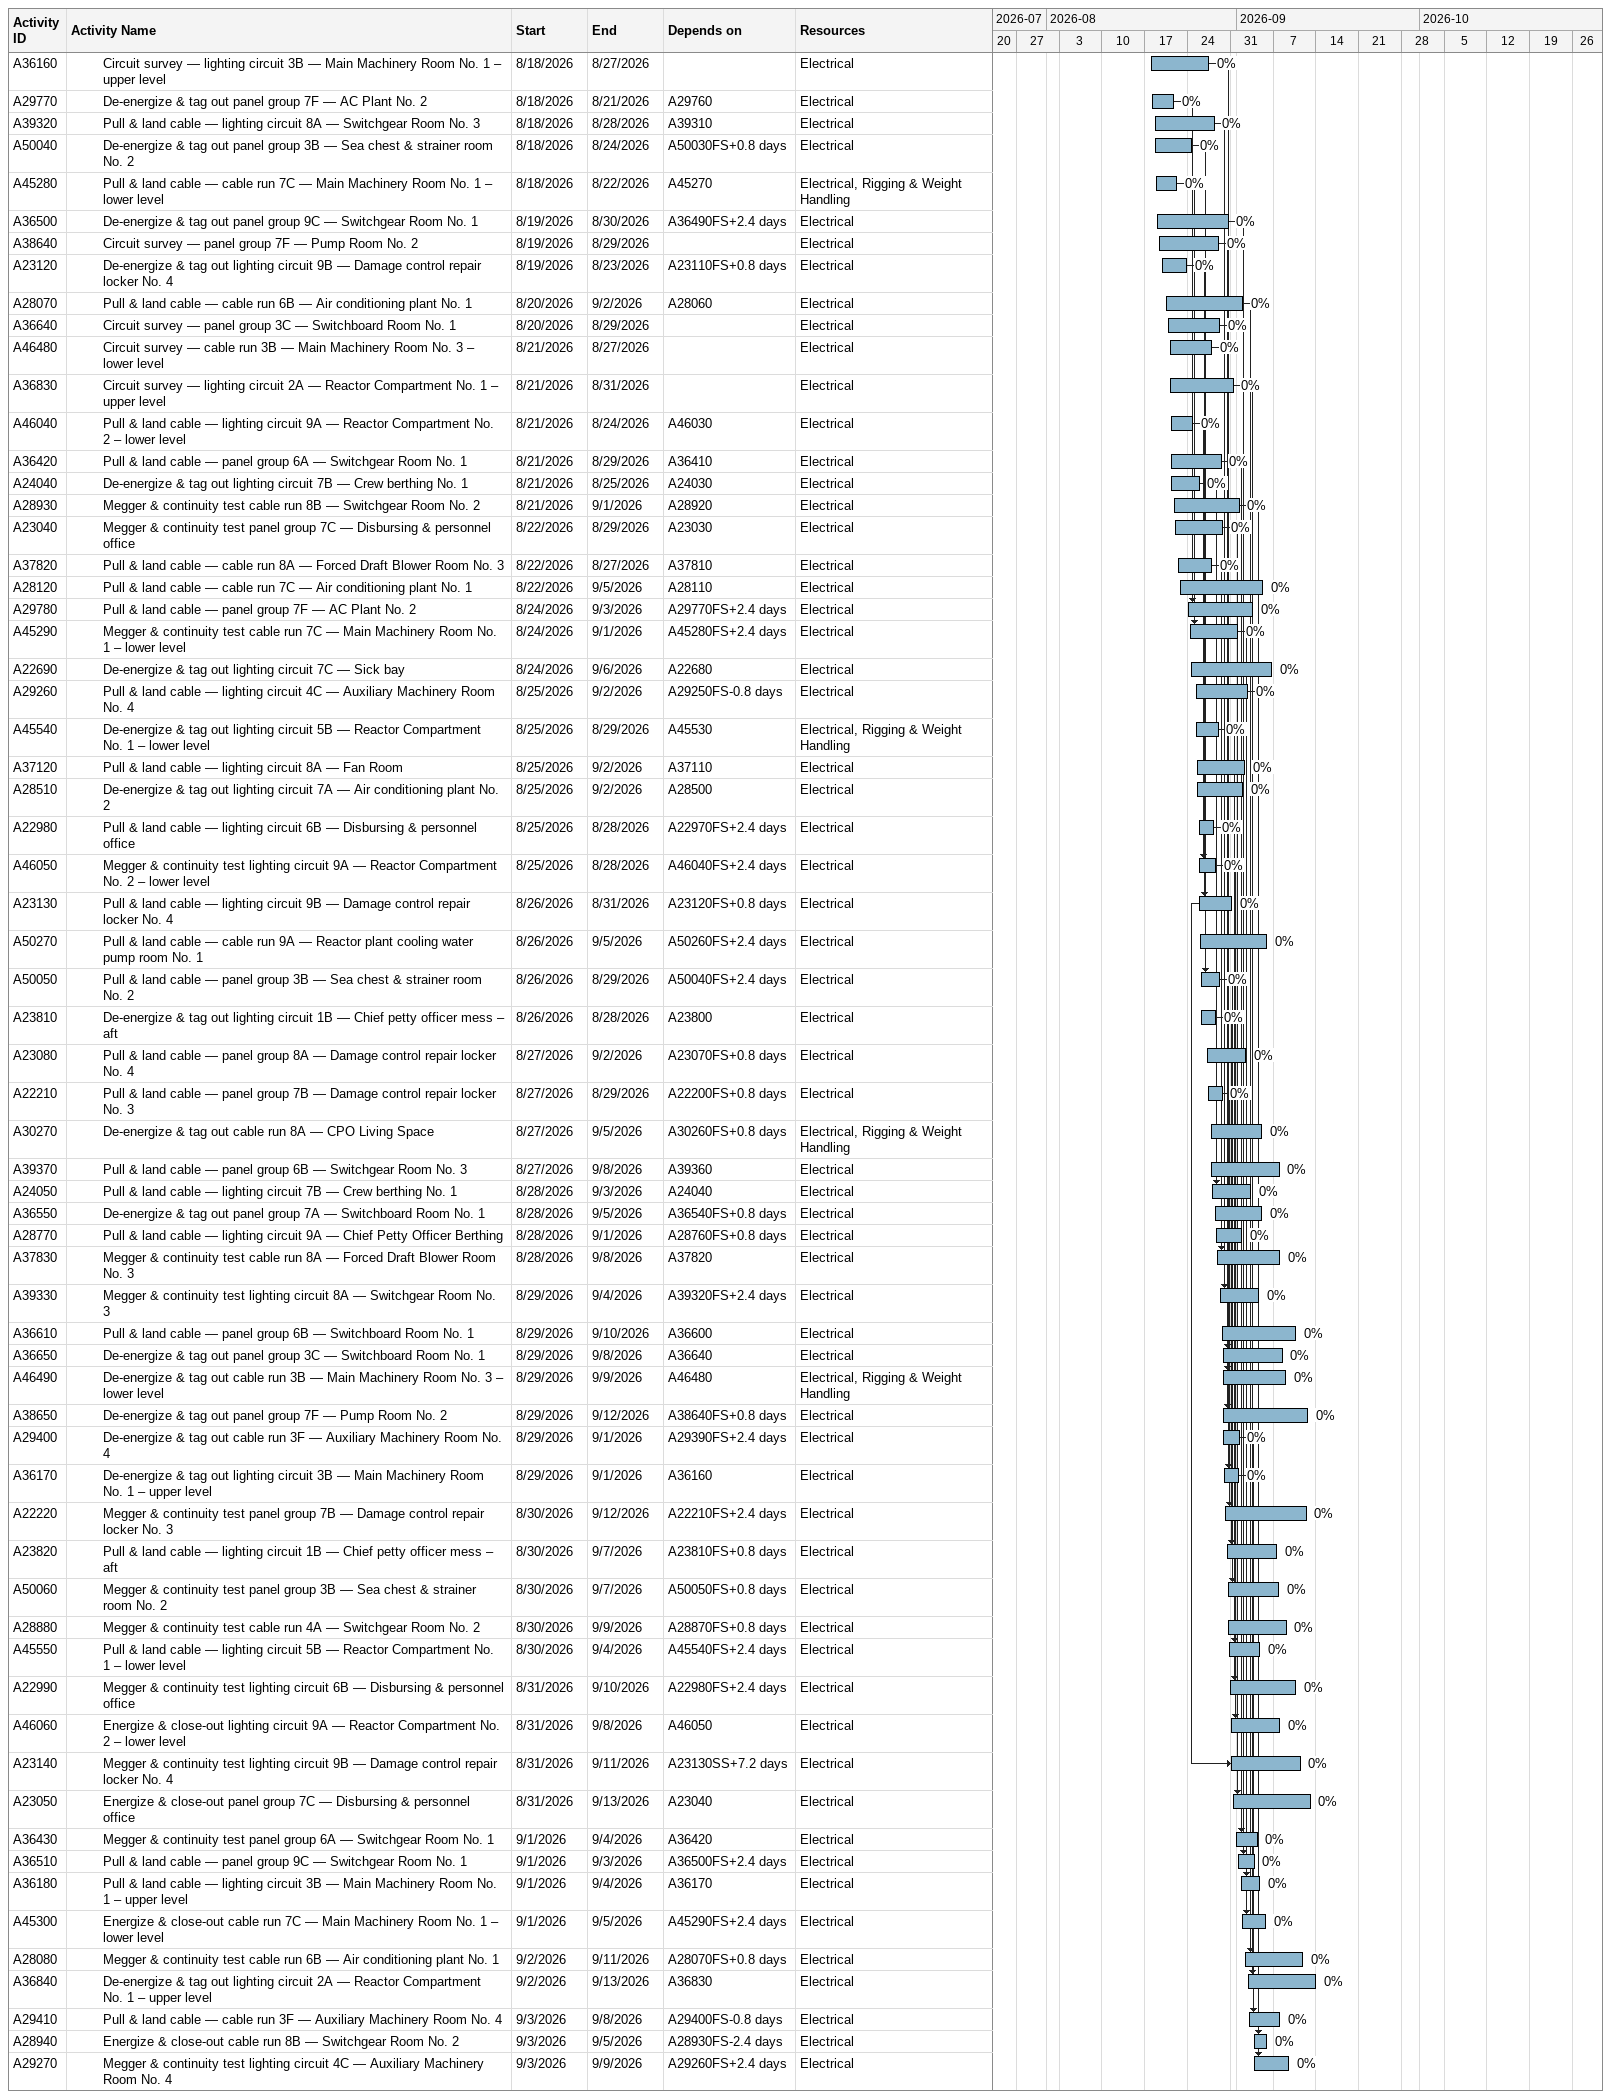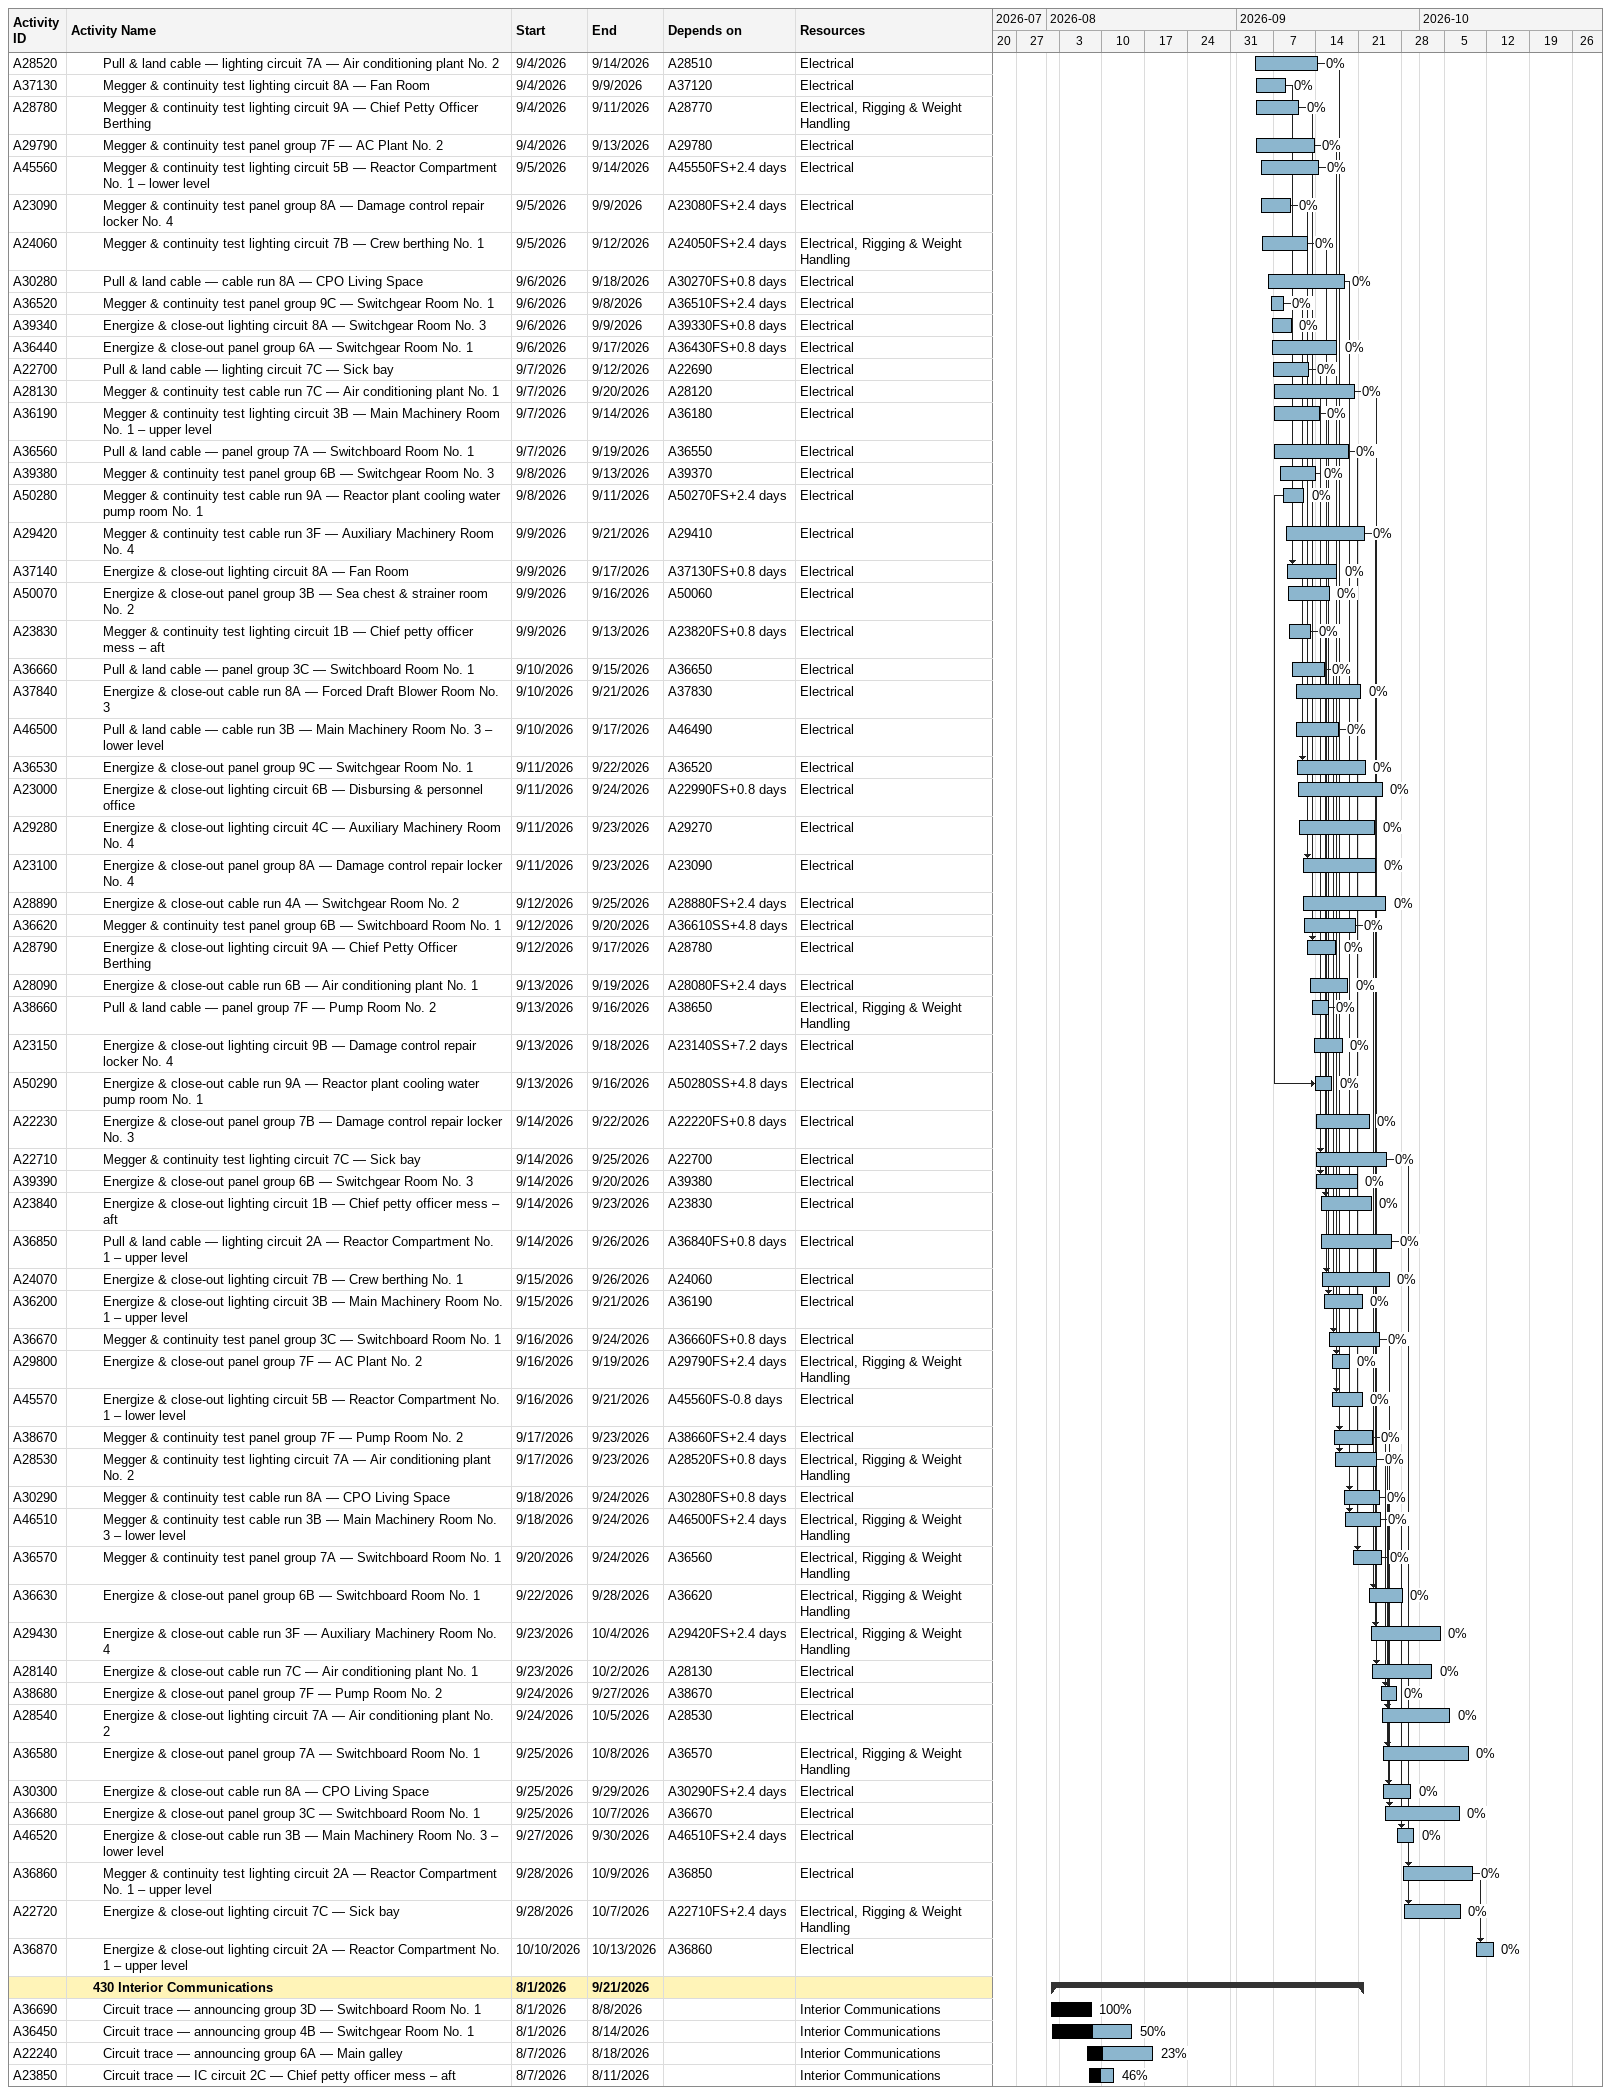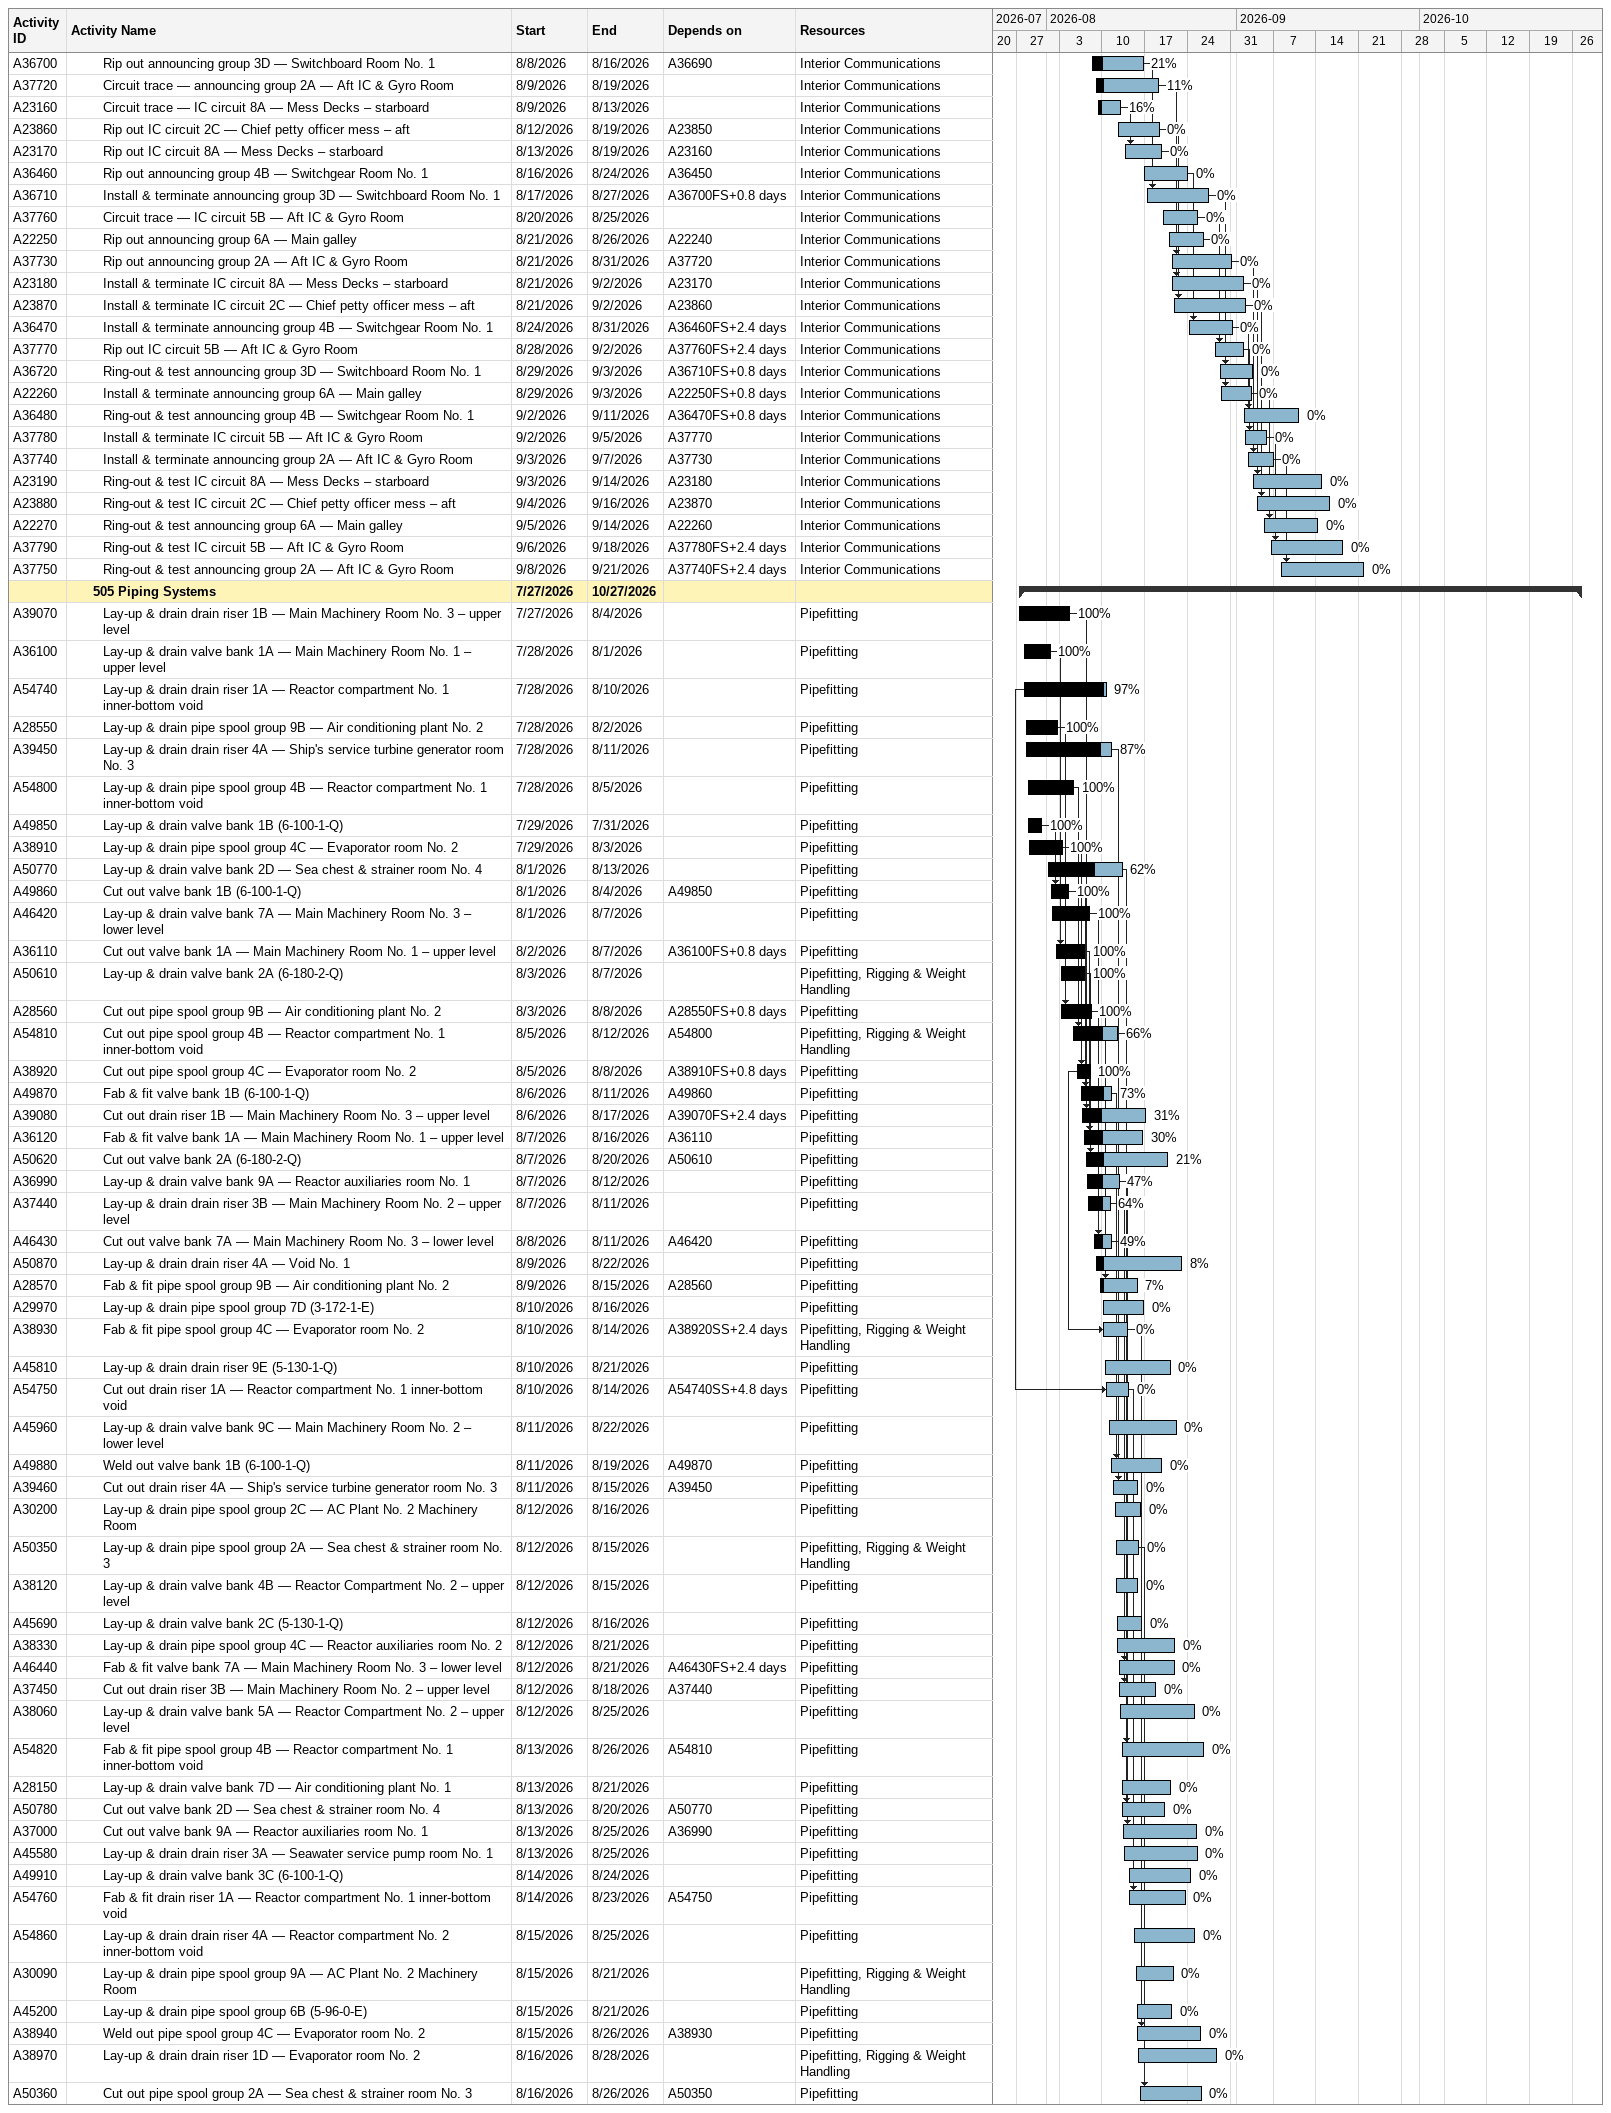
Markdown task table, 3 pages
| ID | Level | Task | Start | Finish | Predecessors | Resources | % complete |
|---|---|---|---|---|---|---|---|
| A36160 | 4 | Circuit survey — lighting circuit 3B — Main Machinery Room No. 1 – upper level | 2026-08-18 | 2026-08-27 |  | Electrical | 0 |
| A29770 | 4 | De-energize & tag out panel group 7F — AC Plant No. 2 | 2026-08-18 | 2026-08-21 | A29760 | Electrical | 0 |
| A39320 | 4 | Pull & land cable — lighting circuit 8A — Switchgear Room No. 3 | 2026-08-18 | 2026-08-28 | A39310 | Electrical | 0 |
| A50040 | 4 | De-energize & tag out panel group 3B — Sea chest & strainer room No. 2 | 2026-08-18 | 2026-08-24 | A50030FS+0.8d | Electrical | 0 |
| A45280 | 4 | Pull & land cable — cable run 7C — Main Machinery Room No. 1 – lower level | 2026-08-18 | 2026-08-22 | A45270 | Electrical, Rigging & Weight Handling | 0 |
| A36500 | 4 | De-energize & tag out panel group 9C — Switchgear Room No. 1 | 2026-08-19 | 2026-08-30 | A36490FS+2.4d | Electrical | 0 |
| A38640 | 4 | Circuit survey — panel group 7F — Pump Room No. 2 | 2026-08-19 | 2026-08-29 |  | Electrical | 0 |
| A23120 | 4 | De-energize & tag out lighting circuit 9B — Damage control repair locker No. 4 | 2026-08-19 | 2026-08-23 | A23110FS+0.8d | Electrical | 0 |
| A28070 | 4 | Pull & land cable — cable run 6B — Air conditioning plant No. 1 | 2026-08-20 | 2026-09-02 | A28060 | Electrical | 0 |
| A36640 | 4 | Circuit survey — panel group 3C — Switchboard Room No. 1 | 2026-08-20 | 2026-08-29 |  | Electrical | 0 |
| A46480 | 4 | Circuit survey — cable run 3B — Main Machinery Room No. 3 – lower level | 2026-08-21 | 2026-08-27 |  | Electrical | 0 |
| A36830 | 4 | Circuit survey — lighting circuit 2A — Reactor Compartment No. 1 – upper level | 2026-08-21 | 2026-08-31 |  | Electrical | 0 |
| A46040 | 4 | Pull & land cable — lighting circuit 9A — Reactor Compartment No. 2 – lower level | 2026-08-21 | 2026-08-24 | A46030 | Electrical | 0 |
| A36420 | 4 | Pull & land cable — panel group 6A — Switchgear Room No. 1 | 2026-08-21 | 2026-08-29 | A36410 | Electrical | 0 |
| A24040 | 4 | De-energize & tag out lighting circuit 7B — Crew berthing No. 1 | 2026-08-21 | 2026-08-25 | A24030 | Electrical | 0 |
| A28930 | 4 | Megger & continuity test cable run 8B — Switchgear Room No. 2 | 2026-08-21 | 2026-09-01 | A28920 | Electrical | 0 |
| A23040 | 4 | Megger & continuity test panel group 7C — Disbursing & personnel office | 2026-08-22 | 2026-08-29 | A23030 | Electrical | 0 |
| A37820 | 4 | Pull & land cable — cable run 8A — Forced Draft Blower Room No. 3 | 2026-08-22 | 2026-08-27 | A37810 | Electrical | 0 |
| A28120 | 4 | Pull & land cable — cable run 7C — Air conditioning plant No. 1 | 2026-08-22 | 2026-09-05 | A28110 | Electrical | 0 |
| A29780 | 4 | Pull & land cable — panel group 7F — AC Plant No. 2 | 2026-08-24 | 2026-09-03 | A29770FS+2.4d | Electrical | 0 |
| A45290 | 4 | Megger & continuity test cable run 7C — Main Machinery Room No. 1 – lower level | 2026-08-24 | 2026-09-01 | A45280FS+2.4d | Electrical | 0 |
| A22690 | 4 | De-energize & tag out lighting circuit 7C — Sick bay | 2026-08-24 | 2026-09-06 | A22680 | Electrical | 0 |
| A29260 | 4 | Pull & land cable — lighting circuit 4C — Auxiliary Machinery Room No. 4 | 2026-08-25 | 2026-09-02 | A29250FS-0.8d | Electrical | 0 |
| A45540 | 4 | De-energize & tag out lighting circuit 5B — Reactor Compartment No. 1 – lower level | 2026-08-25 | 2026-08-29 | A45530 | Electrical, Rigging & Weight Handling | 0 |
| A37120 | 4 | Pull & land cable — lighting circuit 8A — Fan Room | 2026-08-25 | 2026-09-02 | A37110 | Electrical | 0 |
| A28510 | 4 | De-energize & tag out lighting circuit 7A — Air conditioning plant No. 2 | 2026-08-25 | 2026-09-02 | A28500 | Electrical | 0 |
| A22980 | 4 | Pull & land cable — lighting circuit 6B — Disbursing & personnel office | 2026-08-25 | 2026-08-28 | A22970FS+2.4d | Electrical | 0 |
| A46050 | 4 | Megger & continuity test lighting circuit 9A — Reactor Compartment No. 2 – lower level | 2026-08-25 | 2026-08-28 | A46040FS+2.4d | Electrical | 0 |
| A23130 | 4 | Pull & land cable — lighting circuit 9B — Damage control repair locker No. 4 | 2026-08-26 | 2026-08-31 | A23120FS+0.8d | Electrical | 0 |
| A50270 | 4 | Pull & land cable — cable run 9A — Reactor plant cooling water pump room No. 1 | 2026-08-26 | 2026-09-05 | A50260FS+2.4d | Electrical | 0 |
| A50050 | 4 | Pull & land cable — panel group 3B — Sea chest & strainer room No. 2 | 2026-08-26 | 2026-08-29 | A50040FS+2.4d | Electrical | 0 |
| A23810 | 4 | De-energize & tag out lighting circuit 1B — Chief petty officer mess – aft | 2026-08-26 | 2026-08-28 | A23800 | Electrical | 0 |
| A23080 | 4 | Pull & land cable — panel group 8A — Damage control repair locker No. 4 | 2026-08-27 | 2026-09-02 | A23070FS+0.8d | Electrical | 0 |
| A22210 | 4 | Pull & land cable — panel group 7B — Damage control repair locker No. 3 | 2026-08-27 | 2026-08-29 | A22200FS+0.8d | Electrical | 0 |
| A30270 | 4 | De-energize & tag out cable run 8A — CPO Living Space | 2026-08-27 | 2026-09-05 | A30260FS+0.8d | Electrical, Rigging & Weight Handling | 0 |
| A39370 | 4 | Pull & land cable — panel group 6B — Switchgear Room No. 3 | 2026-08-27 | 2026-09-08 | A39360 | Electrical | 0 |
| A24050 | 4 | Pull & land cable — lighting circuit 7B — Crew berthing No. 1 | 2026-08-28 | 2026-09-03 | A24040 | Electrical | 0 |
| A36550 | 4 | De-energize & tag out panel group 7A — Switchboard Room No. 1 | 2026-08-28 | 2026-09-05 | A36540FS+0.8d | Electrical | 0 |
| A28770 | 4 | Pull & land cable — lighting circuit 9A — Chief Petty Officer Berthing | 2026-08-28 | 2026-09-01 | A28760FS+0.8d | Electrical | 0 |
| A37830 | 4 | Megger & continuity test cable run 8A — Forced Draft Blower Room No. 3 | 2026-08-28 | 2026-09-08 | A37820 | Electrical | 0 |
| A39330 | 4 | Megger & continuity test lighting circuit 8A — Switchgear Room No. 3 | 2026-08-29 | 2026-09-04 | A39320FS+2.4d | Electrical | 0 |
| A36610 | 4 | Pull & land cable — panel group 6B — Switchboard Room No. 1 | 2026-08-29 | 2026-09-10 | A36600 | Electrical | 0 |
| A36650 | 4 | De-energize & tag out panel group 3C — Switchboard Room No. 1 | 2026-08-29 | 2026-09-08 | A36640 | Electrical | 0 |
| A46490 | 4 | De-energize & tag out cable run 3B — Main Machinery Room No. 3 – lower level | 2026-08-29 | 2026-09-09 | A46480 | Electrical, Rigging & Weight Handling | 0 |
| A38650 | 4 | De-energize & tag out panel group 7F — Pump Room No. 2 | 2026-08-29 | 2026-09-12 | A38640FS+0.8d | Electrical | 0 |
| A29400 | 4 | De-energize & tag out cable run 3F — Auxiliary Machinery Room No. 4 | 2026-08-29 | 2026-09-01 | A29390FS+2.4d | Electrical | 0 |
| A36170 | 4 | De-energize & tag out lighting circuit 3B — Main Machinery Room No. 1 – upper level | 2026-08-29 | 2026-09-01 | A36160 | Electrical | 0 |
| A22220 | 4 | Megger & continuity test panel group 7B — Damage control repair locker No. 3 | 2026-08-30 | 2026-09-12 | A22210FS+2.4d | Electrical | 0 |
| A23820 | 4 | Pull & land cable — lighting circuit 1B — Chief petty officer mess – aft | 2026-08-30 | 2026-09-07 | A23810FS+0.8d | Electrical | 0 |
| A50060 | 4 | Megger & continuity test panel group 3B — Sea chest & strainer room No. 2 | 2026-08-30 | 2026-09-07 | A50050FS+0.8d | Electrical | 0 |
| A28880 | 4 | Megger & continuity test cable run 4A — Switchgear Room No. 2 | 2026-08-30 | 2026-09-09 | A28870FS+0.8d | Electrical | 0 |
| A45550 | 4 | Pull & land cable — lighting circuit 5B — Reactor Compartment No. 1 – lower level | 2026-08-30 | 2026-09-04 | A45540FS+2.4d | Electrical | 0 |
| A22990 | 4 | Megger & continuity test lighting circuit 6B — Disbursing & personnel office | 2026-08-31 | 2026-09-10 | A22980FS+2.4d | Electrical | 0 |
| A46060 | 4 | Energize & close-out lighting circuit 9A — Reactor Compartment No. 2 – lower level | 2026-08-31 | 2026-09-08 | A46050 | Electrical | 0 |
| A23140 | 4 | Megger & continuity test lighting circuit 9B — Damage control repair locker No. 4 | 2026-08-31 | 2026-09-11 | A23130SS+7.2d | Electrical | 0 |
| A23050 | 4 | Energize & close-out panel group 7C — Disbursing & personnel office | 2026-08-31 | 2026-09-13 | A23040 | Electrical | 0 |
| A36430 | 4 | Megger & continuity test panel group 6A — Switchgear Room No. 1 | 2026-09-01 | 2026-09-04 | A36420 | Electrical | 0 |
| A36510 | 4 | Pull & land cable — panel group 9C — Switchgear Room No. 1 | 2026-09-01 | 2026-09-03 | A36500FS+2.4d | Electrical | 0 |
| A36180 | 4 | Pull & land cable — lighting circuit 3B — Main Machinery Room No. 1 – upper level | 2026-09-01 | 2026-09-04 | A36170 | Electrical | 0 |
| A45300 | 4 | Energize & close-out cable run 7C — Main Machinery Room No. 1 – lower level | 2026-09-01 | 2026-09-05 | A45290FS+2.4d | Electrical | 0 |
| A28080 | 4 | Megger & continuity test cable run 6B — Air conditioning plant No. 1 | 2026-09-02 | 2026-09-11 | A28070FS+0.8d | Electrical | 0 |
| A36840 | 4 | De-energize & tag out lighting circuit 2A — Reactor Compartment No. 1 – upper level | 2026-09-02 | 2026-09-13 | A36830 | Electrical | 0 |
| A29410 | 4 | Pull & land cable — cable run 3F — Auxiliary Machinery Room No. 4 | 2026-09-03 | 2026-09-08 | A29400FS-0.8d | Electrical | 0 |
| A28940 | 4 | Energize & close-out cable run 8B — Switchgear Room No. 2 | 2026-09-03 | 2026-09-05 | A28930FS-2.4d | Electrical | 0 |
| A29270 | 4 | Megger & continuity test lighting circuit 4C — Auxiliary Machinery Room No. 4 | 2026-09-03 | 2026-09-09 | A29260FS+2.4d | Electrical | 0 |
| A28520 | 4 | Pull & land cable — lighting circuit 7A — Air conditioning plant No. 2 | 2026-09-04 | 2026-09-14 | A28510 | Electrical | 0 |
| A37130 | 4 | Megger & continuity test lighting circuit 8A — Fan Room | 2026-09-04 | 2026-09-09 | A37120 | Electrical | 0 |
| A28780 | 4 | Megger & continuity test lighting circuit 9A — Chief Petty Officer Berthing | 2026-09-04 | 2026-09-11 | A28770 | Electrical, Rigging & Weight Handling | 0 |
| A29790 | 4 | Megger & continuity test panel group 7F — AC Plant No. 2 | 2026-09-04 | 2026-09-13 | A29780 | Electrical | 0 |
| A45560 | 4 | Megger & continuity test lighting circuit 5B — Reactor Compartment No. 1 – lower level | 2026-09-05 | 2026-09-14 | A45550FS+2.4d | Electrical | 0 |
| A23090 | 4 | Megger & continuity test panel group 8A — Damage control repair locker No. 4 | 2026-09-05 | 2026-09-09 | A23080FS+2.4d | Electrical | 0 |
| A24060 | 4 | Megger & continuity test lighting circuit 7B — Crew berthing No. 1 | 2026-09-05 | 2026-09-12 | A24050FS+2.4d | Electrical, Rigging & Weight Handling | 0 |
| A30280 | 4 | Pull & land cable — cable run 8A — CPO Living Space | 2026-09-06 | 2026-09-18 | A30270FS+0.8d | Electrical | 0 |
| A36520 | 4 | Megger & continuity test panel group 9C — Switchgear Room No. 1 | 2026-09-06 | 2026-09-08 | A36510FS+2.4d | Electrical | 0 |
| A39340 | 4 | Energize & close-out lighting circuit 8A — Switchgear Room No. 3 | 2026-09-06 | 2026-09-09 | A39330FS+0.8d | Electrical | 0 |
| A36440 | 4 | Energize & close-out panel group 6A — Switchgear Room No. 1 | 2026-09-06 | 2026-09-17 | A36430FS+0.8d | Electrical | 0 |
| A22700 | 4 | Pull & land cable — lighting circuit 7C — Sick bay | 2026-09-07 | 2026-09-12 | A22690 | Electrical | 0 |
| A28130 | 4 | Megger & continuity test cable run 7C — Air conditioning plant No. 1 | 2026-09-07 | 2026-09-20 | A28120 | Electrical | 0 |
| A36190 | 4 | Megger & continuity test lighting circuit 3B — Main Machinery Room No. 1 – upper level | 2026-09-07 | 2026-09-14 | A36180 | Electrical | 0 |
| A36560 | 4 | Pull & land cable — panel group 7A — Switchboard Room No. 1 | 2026-09-07 | 2026-09-19 | A36550 | Electrical | 0 |
| A39380 | 4 | Megger & continuity test panel group 6B — Switchgear Room No. 3 | 2026-09-08 | 2026-09-13 | A39370 | Electrical | 0 |
| A50280 | 4 | Megger & continuity test cable run 9A — Reactor plant cooling water pump room No. 1 | 2026-09-08 | 2026-09-11 | A50270FS+2.4d | Electrical | 0 |
| A29420 | 4 | Megger & continuity test cable run 3F — Auxiliary Machinery Room No. 4 | 2026-09-09 | 2026-09-21 | A29410 | Electrical | 0 |
| A37140 | 4 | Energize & close-out lighting circuit 8A — Fan Room | 2026-09-09 | 2026-09-17 | A37130FS+0.8d | Electrical | 0 |
| A50070 | 4 | Energize & close-out panel group 3B — Sea chest & strainer room No. 2 | 2026-09-09 | 2026-09-16 | A50060 | Electrical | 0 |
| A23830 | 4 | Megger & continuity test lighting circuit 1B — Chief petty officer mess – aft | 2026-09-09 | 2026-09-13 | A23820FS+0.8d | Electrical | 0 |
| A36660 | 4 | Pull & land cable — panel group 3C — Switchboard Room No. 1 | 2026-09-10 | 2026-09-15 | A36650 | Electrical | 0 |
| A37840 | 4 | Energize & close-out cable run 8A — Forced Draft Blower Room No. 3 | 2026-09-10 | 2026-09-21 | A37830 | Electrical | 0 |
| A46500 | 4 | Pull & land cable — cable run 3B — Main Machinery Room No. 3 – lower level | 2026-09-10 | 2026-09-17 | A46490 | Electrical | 0 |
| A36530 | 4 | Energize & close-out panel group 9C — Switchgear Room No. 1 | 2026-09-11 | 2026-09-22 | A36520 | Electrical | 0 |
| A23000 | 4 | Energize & close-out lighting circuit 6B — Disbursing & personnel office | 2026-09-11 | 2026-09-24 | A22990FS+0.8d | Electrical | 0 |
| A29280 | 4 | Energize & close-out lighting circuit 4C — Auxiliary Machinery Room No. 4 | 2026-09-11 | 2026-09-23 | A29270 | Electrical | 0 |
| A23100 | 4 | Energize & close-out panel group 8A — Damage control repair locker No. 4 | 2026-09-11 | 2026-09-23 | A23090 | Electrical | 0 |
| A28890 | 4 | Energize & close-out cable run 4A — Switchgear Room No. 2 | 2026-09-12 | 2026-09-25 | A28880FS+2.4d | Electrical | 0 |
| A36620 | 4 | Megger & continuity test panel group 6B — Switchboard Room No. 1 | 2026-09-12 | 2026-09-20 | A36610SS+4.8d | Electrical | 0 |
| A28790 | 4 | Energize & close-out lighting circuit 9A — Chief Petty Officer Berthing | 2026-09-12 | 2026-09-17 | A28780 | Electrical | 0 |
| A28090 | 4 | Energize & close-out cable run 6B — Air conditioning plant No. 1 | 2026-09-13 | 2026-09-19 | A28080FS+2.4d | Electrical | 0 |
| A38660 | 4 | Pull & land cable — panel group 7F — Pump Room No. 2 | 2026-09-13 | 2026-09-16 | A38650 | Electrical, Rigging & Weight Handling | 0 |
| A23150 | 4 | Energize & close-out lighting circuit 9B — Damage control repair locker No. 4 | 2026-09-13 | 2026-09-18 | A23140SS+7.2d | Electrical | 0 |
| A50290 | 4 | Energize & close-out cable run 9A — Reactor plant cooling water pump room No. 1 | 2026-09-13 | 2026-09-16 | A50280SS+4.8d | Electrical | 0 |
| A22230 | 4 | Energize & close-out panel group 7B — Damage control repair locker No. 3 | 2026-09-14 | 2026-09-22 | A22220FS+0.8d | Electrical | 0 |
| A22710 | 4 | Megger & continuity test lighting circuit 7C — Sick bay | 2026-09-14 | 2026-09-25 | A22700 | Electrical | 0 |
| A39390 | 4 | Energize & close-out panel group 6B — Switchgear Room No. 3 | 2026-09-14 | 2026-09-20 | A39380 | Electrical | 0 |
| A23840 | 4 | Energize & close-out lighting circuit 1B — Chief petty officer mess – aft | 2026-09-14 | 2026-09-23 | A23830 | Electrical | 0 |
| A36850 | 4 | Pull & land cable — lighting circuit 2A — Reactor Compartment No. 1 – upper level | 2026-09-14 | 2026-09-26 | A36840FS+0.8d | Electrical | 0 |
| A24070 | 4 | Energize & close-out lighting circuit 7B — Crew berthing No. 1 | 2026-09-15 | 2026-09-26 | A24060 | Electrical | 0 |
| A36200 | 4 | Energize & close-out lighting circuit 3B — Main Machinery Room No. 1 – upper level | 2026-09-15 | 2026-09-21 | A36190 | Electrical | 0 |
| A36670 | 4 | Megger & continuity test panel group 3C — Switchboard Room No. 1 | 2026-09-16 | 2026-09-24 | A36660FS+0.8d | Electrical | 0 |
| A29800 | 4 | Energize & close-out panel group 7F — AC Plant No. 2 | 2026-09-16 | 2026-09-19 | A29790FS+2.4d | Electrical, Rigging & Weight Handling | 0 |
| A45570 | 4 | Energize & close-out lighting circuit 5B — Reactor Compartment No. 1 – lower level | 2026-09-16 | 2026-09-21 | A45560FS-0.8d | Electrical | 0 |
| A38670 | 4 | Megger & continuity test panel group 7F — Pump Room No. 2 | 2026-09-17 | 2026-09-23 | A38660FS+2.4d | Electrical | 0 |
| A28530 | 4 | Megger & continuity test lighting circuit 7A — Air conditioning plant No. 2 | 2026-09-17 | 2026-09-23 | A28520FS+0.8d | Electrical, Rigging & Weight Handling | 0 |
| A30290 | 4 | Megger & continuity test cable run 8A — CPO Living Space | 2026-09-18 | 2026-09-24 | A30280FS+0.8d | Electrical | 0 |
| A46510 | 4 | Megger & continuity test cable run 3B — Main Machinery Room No. 3 – lower level | 2026-09-18 | 2026-09-24 | A46500FS+2.4d | Electrical, Rigging & Weight Handling | 0 |
| A36570 | 4 | Megger & continuity test panel group 7A — Switchboard Room No. 1 | 2026-09-20 | 2026-09-24 | A36560 | Electrical, Rigging & Weight Handling | 0 |
| A36630 | 4 | Energize & close-out panel group 6B — Switchboard Room No. 1 | 2026-09-22 | 2026-09-28 | A36620 | Electrical, Rigging & Weight Handling | 0 |
| A29430 | 4 | Energize & close-out cable run 3F — Auxiliary Machinery Room No. 4 | 2026-09-23 | 2026-10-04 | A29420FS+2.4d | Electrical, Rigging & Weight Handling | 0 |
| A28140 | 4 | Energize & close-out cable run 7C — Air conditioning plant No. 1 | 2026-09-23 | 2026-10-02 | A28130 | Electrical | 0 |
| A38680 | 4 | Energize & close-out panel group 7F — Pump Room No. 2 | 2026-09-24 | 2026-09-27 | A38670 | Electrical | 0 |
| A28540 | 4 | Energize & close-out lighting circuit 7A — Air conditioning plant No. 2 | 2026-09-24 | 2026-10-05 | A28530 | Electrical | 0 |
| A36580 | 4 | Energize & close-out panel group 7A — Switchboard Room No. 1 | 2026-09-25 | 2026-10-08 | A36570 | Electrical, Rigging & Weight Handling | 0 |
| A30300 | 4 | Energize & close-out cable run 8A — CPO Living Space | 2026-09-25 | 2026-09-29 | A30290FS+2.4d | Electrical | 0 |
| A36680 | 4 | Energize & close-out panel group 3C — Switchboard Room No. 1 | 2026-09-25 | 2026-10-07 | A36670 | Electrical | 0 |
| A46520 | 4 | Energize & close-out cable run 3B — Main Machinery Room No. 3 – lower level | 2026-09-27 | 2026-09-30 | A46510FS+2.4d | Electrical | 0 |
| A36860 | 4 | Megger & continuity test lighting circuit 2A — Reactor Compartment No. 1 – upper level | 2026-09-28 | 2026-10-09 | A36850 | Electrical | 0 |
| A22720 | 4 | Energize & close-out lighting circuit 7C — Sick bay | 2026-09-28 | 2026-10-07 | A22710FS+2.4d | Electrical, Rigging & Weight Handling | 0 |
| A36870 | 4 | Energize & close-out lighting circuit 2A — Reactor Compartment No. 1 – upper level | 2026-10-10 | 2026-10-13 | A36860 | Electrical | 0 |
|  | 3 | **430 Interior Communications** | 2026-08-01 | 2026-09-21 |  |  |  |
| A36690 | 4 | Circuit trace — announcing group 3D — Switchboard Room No. 1 | 2026-08-01 | 2026-08-08 |  | Interior Communications | 100 |
| A36450 | 4 | Circuit trace — announcing group 4B — Switchgear Room No. 1 | 2026-08-01 | 2026-08-14 |  | Interior Communications | 50 |
| A22240 | 4 | Circuit trace — announcing group 6A — Main galley | 2026-08-07 | 2026-08-18 |  | Interior Communications | 23 |
| A23850 | 4 | Circuit trace — IC circuit 2C — Chief petty officer mess – aft | 2026-08-07 | 2026-08-11 |  | Interior Communications | 46 |
| A36700 | 4 | Rip out announcing group 3D — Switchboard Room No. 1 | 2026-08-08 | 2026-08-16 | A36690 | Interior Communications | 21 |
| A37720 | 4 | Circuit trace — announcing group 2A — Aft IC & Gyro Room | 2026-08-09 | 2026-08-19 |  | Interior Communications | 11 |
| A23160 | 4 | Circuit trace — IC circuit 8A — Mess Decks – starboard | 2026-08-09 | 2026-08-13 |  | Interior Communications | 16 |
| A23860 | 4 | Rip out IC circuit 2C — Chief petty officer mess – aft | 2026-08-12 | 2026-08-19 | A23850 | Interior Communications | 0 |
| A23170 | 4 | Rip out IC circuit 8A — Mess Decks – starboard | 2026-08-13 | 2026-08-19 | A23160 | Interior Communications | 0 |
| A36460 | 4 | Rip out announcing group 4B — Switchgear Room No. 1 | 2026-08-16 | 2026-08-24 | A36450 | Interior Communications | 0 |
| A36710 | 4 | Install & terminate announcing group 3D — Switchboard Room No. 1 | 2026-08-17 | 2026-08-27 | A36700FS+0.8d | Interior Communications | 0 |
| A37760 | 4 | Circuit trace — IC circuit 5B — Aft IC & Gyro Room | 2026-08-20 | 2026-08-25 |  | Interior Communications | 0 |
| A22250 | 4 | Rip out announcing group 6A — Main galley | 2026-08-21 | 2026-08-26 | A22240 | Interior Communications | 0 |
| A37730 | 4 | Rip out announcing group 2A — Aft IC & Gyro Room | 2026-08-21 | 2026-08-31 | A37720 | Interior Communications | 0 |
| A23180 | 4 | Install & terminate IC circuit 8A — Mess Decks – starboard | 2026-08-21 | 2026-09-02 | A23170 | Interior Communications | 0 |
| A23870 | 4 | Install & terminate IC circuit 2C — Chief petty officer mess – aft | 2026-08-21 | 2026-09-02 | A23860 | Interior Communications | 0 |
| A36470 | 4 | Install & terminate announcing group 4B — Switchgear Room No. 1 | 2026-08-24 | 2026-08-31 | A36460FS+2.4d | Interior Communications | 0 |
| A37770 | 4 | Rip out IC circuit 5B — Aft IC & Gyro Room | 2026-08-28 | 2026-09-02 | A37760FS+2.4d | Interior Communications | 0 |
| A36720 | 4 | Ring-out & test announcing group 3D — Switchboard Room No. 1 | 2026-08-29 | 2026-09-03 | A36710FS+0.8d | Interior Communications | 0 |
| A22260 | 4 | Install & terminate announcing group 6A — Main galley | 2026-08-29 | 2026-09-03 | A22250FS+0.8d | Interior Communications | 0 |
| A36480 | 4 | Ring-out & test announcing group 4B — Switchgear Room No. 1 | 2026-09-02 | 2026-09-11 | A36470FS+0.8d | Interior Communications | 0 |
| A37780 | 4 | Install & terminate IC circuit 5B — Aft IC & Gyro Room | 2026-09-02 | 2026-09-05 | A37770 | Interior Communications | 0 |
| A37740 | 4 | Install & terminate announcing group 2A — Aft IC & Gyro Room | 2026-09-03 | 2026-09-07 | A37730 | Interior Communications | 0 |
| A23190 | 4 | Ring-out & test IC circuit 8A — Mess Decks – starboard | 2026-09-03 | 2026-09-14 | A23180 | Interior Communications | 0 |
| A23880 | 4 | Ring-out & test IC circuit 2C — Chief petty officer mess – aft | 2026-09-04 | 2026-09-16 | A23870 | Interior Communications | 0 |
| A22270 | 4 | Ring-out & test announcing group 6A — Main galley | 2026-09-05 | 2026-09-14 | A22260 | Interior Communications | 0 |
| A37790 | 4 | Ring-out & test IC circuit 5B — Aft IC & Gyro Room | 2026-09-06 | 2026-09-18 | A37780FS+2.4d | Interior Communications | 0 |
| A37750 | 4 | Ring-out & test announcing group 2A — Aft IC & Gyro Room | 2026-09-08 | 2026-09-21 | A37740FS+2.4d | Interior Communications | 0 |
|  | 3 | **505 Piping Systems** | 2026-07-27 | 2026-10-27 |  |  |  |
| A39070 | 4 | Lay-up & drain drain riser 1B — Main Machinery Room No. 3 – upper level | 2026-07-27 | 2026-08-04 |  | Pipefitting | 100 |
| A36100 | 4 | Lay-up & drain valve bank 1A — Main Machinery Room No. 1 – upper level | 2026-07-28 | 2026-08-01 |  | Pipefitting | 100 |
| A54740 | 4 | Lay-up & drain drain riser 1A — Reactor compartment No. 1 inner-bottom void | 2026-07-28 | 2026-08-10 |  | Pipefitting | 97 |
| A28550 | 4 | Lay-up & drain pipe spool group 9B — Air conditioning plant No. 2 | 2026-07-28 | 2026-08-02 |  | Pipefitting | 100 |
| A39450 | 4 | Lay-up & drain drain riser 4A — Ship's service turbine generator room No. 3 | 2026-07-28 | 2026-08-11 |  | Pipefitting | 87 |
| A54800 | 4 | Lay-up & drain pipe spool group 4B — Reactor compartment No. 1 inner-bottom void | 2026-07-28 | 2026-08-05 |  | Pipefitting | 100 |
| A49850 | 4 | Lay-up & drain valve bank 1B (6-100-1-Q) | 2026-07-29 | 2026-07-31 |  | Pipefitting | 100 |
| A38910 | 4 | Lay-up & drain pipe spool group 4C — Evaporator room No. 2 | 2026-07-29 | 2026-08-03 |  | Pipefitting | 100 |
| A50770 | 4 | Lay-up & drain valve bank 2D — Sea chest & strainer room No. 4 | 2026-08-01 | 2026-08-13 |  | Pipefitting | 62 |
| A49860 | 4 | Cut out valve bank 1B (6-100-1-Q) | 2026-08-01 | 2026-08-04 | A49850 | Pipefitting | 100 |
| A46420 | 4 | Lay-up & drain valve bank 7A — Main Machinery Room No. 3 – lower level | 2026-08-01 | 2026-08-07 |  | Pipefitting | 100 |
| A36110 | 4 | Cut out valve bank 1A — Main Machinery Room No. 1 – upper level | 2026-08-02 | 2026-08-07 | A36100FS+0.8d | Pipefitting | 100 |
| A50610 | 4 | Lay-up & drain valve bank 2A (6-180-2-Q) | 2026-08-03 | 2026-08-07 |  | Pipefitting, Rigging & Weight Handling | 100 |
| A28560 | 4 | Cut out pipe spool group 9B — Air conditioning plant No. 2 | 2026-08-03 | 2026-08-08 | A28550FS+0.8d | Pipefitting | 100 |
| A54810 | 4 | Cut out pipe spool group 4B — Reactor compartment No. 1 inner-bottom void | 2026-08-05 | 2026-08-12 | A54800 | Pipefitting, Rigging & Weight Handling | 66 |
| A38920 | 4 | Cut out pipe spool group 4C — Evaporator room No. 2 | 2026-08-05 | 2026-08-08 | A38910FS+0.8d | Pipefitting | 100 |
| A49870 | 4 | Fab & fit valve bank 1B (6-100-1-Q) | 2026-08-06 | 2026-08-11 | A49860 | Pipefitting | 73 |
| A39080 | 4 | Cut out drain riser 1B — Main Machinery Room No. 3 – upper level | 2026-08-06 | 2026-08-17 | A39070FS+2.4d | Pipefitting | 31 |
| A36120 | 4 | Fab & fit valve bank 1A — Main Machinery Room No. 1 – upper level | 2026-08-07 | 2026-08-16 | A36110 | Pipefitting | 30 |
| A50620 | 4 | Cut out valve bank 2A (6-180-2-Q) | 2026-08-07 | 2026-08-20 | A50610 | Pipefitting | 21 |
| A36990 | 4 | Lay-up & drain valve bank 9A — Reactor auxiliaries room No. 1 | 2026-08-07 | 2026-08-12 |  | Pipefitting | 47 |
| A37440 | 4 | Lay-up & drain drain riser 3B — Main Machinery Room No. 2 – upper level | 2026-08-07 | 2026-08-11 |  | Pipefitting | 64 |
| A46430 | 4 | Cut out valve bank 7A — Main Machinery Room No. 3 – lower level | 2026-08-08 | 2026-08-11 | A46420 | Pipefitting | 49 |
| A50870 | 4 | Lay-up & drain drain riser 4A — Void No. 1 | 2026-08-09 | 2026-08-22 |  | Pipefitting | 8 |
| A28570 | 4 | Fab & fit pipe spool group 9B — Air conditioning plant No. 2 | 2026-08-09 | 2026-08-15 | A28560 | Pipefitting | 7 |
| A29970 | 4 | Lay-up & drain pipe spool group 7D (3-172-1-E) | 2026-08-10 | 2026-08-16 |  | Pipefitting | 0 |
| A38930 | 4 | Fab & fit pipe spool group 4C — Evaporator room No. 2 | 2026-08-10 | 2026-08-14 | A38920SS+2.4d | Pipefitting, Rigging & Weight Handling | 0 |
| A45810 | 4 | Lay-up & drain drain riser 9E (5-130-1-Q) | 2026-08-10 | 2026-08-21 |  | Pipefitting | 0 |
| A54750 | 4 | Cut out drain riser 1A — Reactor compartment No. 1 inner-bottom void | 2026-08-10 | 2026-08-14 | A54740SS+4.8d | Pipefitting | 0 |
| A45960 | 4 | Lay-up & drain valve bank 9C — Main Machinery Room No. 2 – lower level | 2026-08-11 | 2026-08-22 |  | Pipefitting | 0 |
| A49880 | 4 | Weld out valve bank 1B (6-100-1-Q) | 2026-08-11 | 2026-08-19 | A49870 | Pipefitting | 0 |
| A39460 | 4 | Cut out drain riser 4A — Ship's service turbine generator room No. 3 | 2026-08-11 | 2026-08-15 | A39450 | Pipefitting | 0 |
| A30200 | 4 | Lay-up & drain pipe spool group 2C — AC Plant No. 2 Machinery Room | 2026-08-12 | 2026-08-16 |  | Pipefitting | 0 |
| A50350 | 4 | Lay-up & drain pipe spool group 2A — Sea chest & strainer room No. 3 | 2026-08-12 | 2026-08-15 |  | Pipefitting, Rigging & Weight Handling | 0 |
| A38120 | 4 | Lay-up & drain valve bank 4B — Reactor Compartment No. 2 – upper level | 2026-08-12 | 2026-08-15 |  | Pipefitting | 0 |
| A45690 | 4 | Lay-up & drain valve bank 2C (5-130-1-Q) | 2026-08-12 | 2026-08-16 |  | Pipefitting | 0 |
| A38330 | 4 | Lay-up & drain pipe spool group 4C — Reactor auxiliaries room No. 2 | 2026-08-12 | 2026-08-21 |  | Pipefitting | 0 |
| A46440 | 4 | Fab & fit valve bank 7A — Main Machinery Room No. 3 – lower level | 2026-08-12 | 2026-08-21 | A46430FS+2.4d | Pipefitting | 0 |
| A37450 | 4 | Cut out drain riser 3B — Main Machinery Room No. 2 – upper level | 2026-08-12 | 2026-08-18 | A37440 | Pipefitting | 0 |
| A38060 | 4 | Lay-up & drain valve bank 5A — Reactor Compartment No. 2 – upper level | 2026-08-12 | 2026-08-25 |  | Pipefitting | 0 |
| A54820 | 4 | Fab & fit pipe spool group 4B — Reactor compartment No. 1 inner-bottom void | 2026-08-13 | 2026-08-26 | A54810 | Pipefitting | 0 |
| A28150 | 4 | Lay-up & drain valve bank 7D — Air conditioning plant No. 1 | 2026-08-13 | 2026-08-21 |  | Pipefitting | 0 |
| A50780 | 4 | Cut out valve bank 2D — Sea chest & strainer room No. 4 | 2026-08-13 | 2026-08-20 | A50770 | Pipefitting | 0 |
| A37000 | 4 | Cut out valve bank 9A — Reactor auxiliaries room No. 1 | 2026-08-13 | 2026-08-25 | A36990 | Pipefitting | 0 |
| A45580 | 4 | Lay-up & drain drain riser 3A — Seawater service pump room No. 1 | 2026-08-13 | 2026-08-25 |  | Pipefitting | 0 |
| A49910 | 4 | Lay-up & drain valve bank 3C (6-100-1-Q) | 2026-08-14 | 2026-08-24 |  | Pipefitting | 0 |
| A54760 | 4 | Fab & fit drain riser 1A — Reactor compartment No. 1 inner-bottom void | 2026-08-14 | 2026-08-23 | A54750 | Pipefitting | 0 |
| A54860 | 4 | Lay-up & drain drain riser 4A — Reactor compartment No. 2 inner-bottom void | 2026-08-15 | 2026-08-25 |  | Pipefitting | 0 |
| A30090 | 4 | Lay-up & drain pipe spool group 9A — AC Plant No. 2 Machinery Room | 2026-08-15 | 2026-08-21 |  | Pipefitting, Rigging & Weight Handling | 0 |
| A45200 | 4 | Lay-up & drain pipe spool group 6B (5-96-0-E) | 2026-08-15 | 2026-08-21 |  | Pipefitting | 0 |
| A38940 | 4 | Weld out pipe spool group 4C — Evaporator room No. 2 | 2026-08-15 | 2026-08-26 | A38930 | Pipefitting | 0 |
| A38970 | 4 | Lay-up & drain drain riser 1D — Evaporator room No. 2 | 2026-08-16 | 2026-08-28 |  | Pipefitting, Rigging & Weight Handling | 0 |
| A50360 | 4 | Cut out pipe spool group 2A — Sea chest & strainer room No. 3 | 2026-08-16 | 2026-08-26 | A50350 | Pipefitting | 0 |
